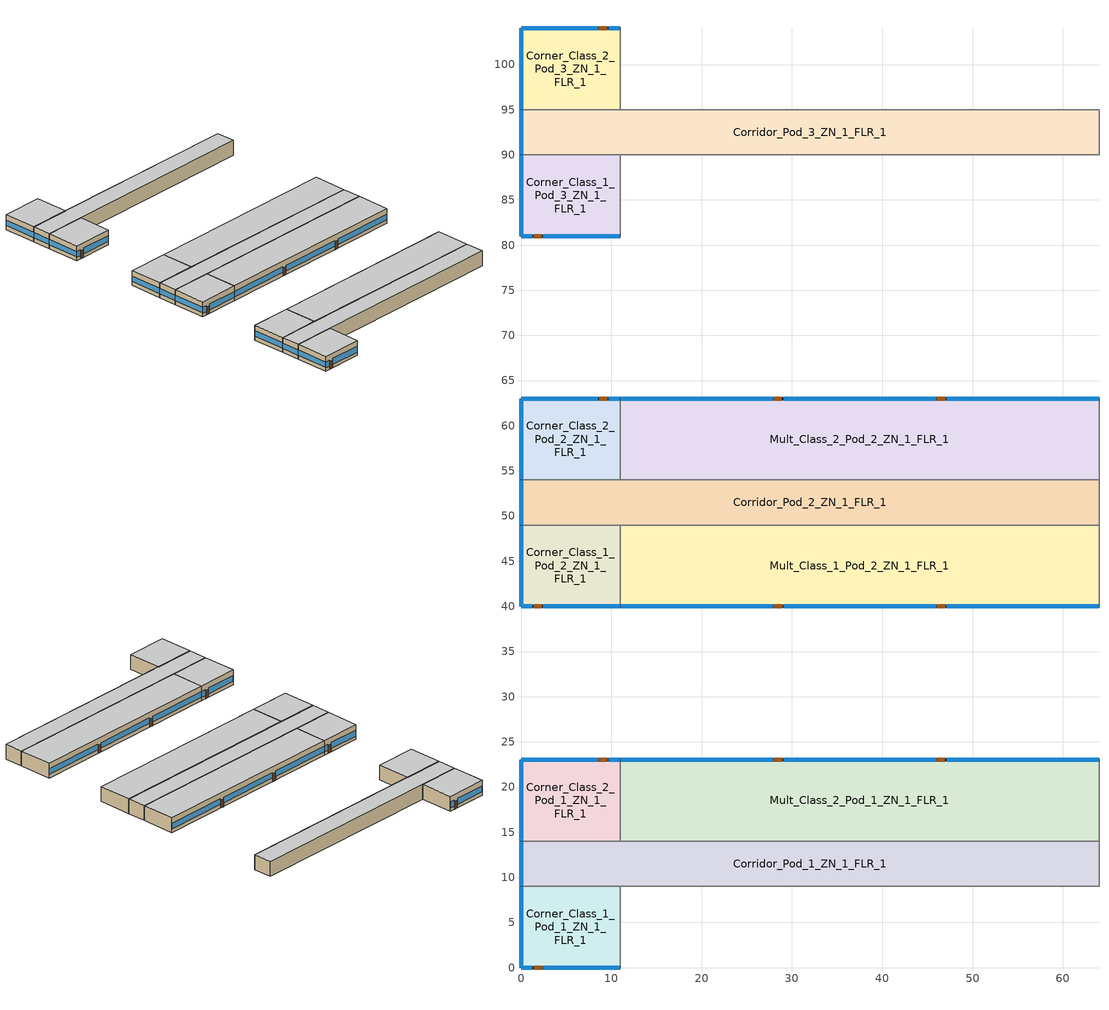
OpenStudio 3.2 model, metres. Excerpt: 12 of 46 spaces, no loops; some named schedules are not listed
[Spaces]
Mult_Class_2_Pod_2_ZN_1_FLR_1
 floor ground (Foundation F 126 Perim 530 Area 4770): 64,63 64,54 11,54 11,63 z0
 wall outside: 64,63 11,63 z0:4
 wall to Corner_Class_2_Pod_2_ZN_1_FLR_1: 11,63 11,54 z0:4
 wall to Corridor_Pod_2_ZN_1_FLR_1: 11,54 64,54 z0:4
 wall to Main_Corridor_ZN_1_FLR_1: 64,54 64,63 z0:4
 window: 63.95,63 47.13,63 / 45.91,63 29.09,63 / 27.87,63 11.05,63 z1.03:2.5
 door: 46.97,63 46.06,63 / 28.89,63 27.98,63 z0:2.13
 ceiling to Mult_Class_2_Pod_2_ZN_1_FLR_2: 64,54 64,63 11,63 11,54 z4
Corner_Class_2_Pod_3_ZN_1_FLR_1
 floor ground (Foundation F 126 Perim 200 Area 990): 11,104 11,95 0,95 0,104 z0
 wall outside: 11,104 0,104 0,95 z0:4
 wall to Corridor_Pod_3_ZN_1_FLR_1: 0,95 11,95 z0:4
 wall to Mult_Class_2_Pod_3_ZN_1_FLR_1: 11,95 11,104 z0:4
 window: 0,103.95 0,95.05 z1.1:2.52; 10.95,104 9.73,104 / 8.51,104 0.05,104 z0.92:2.51
 door: 9.55,104 8.64,104 z0:2.13
 ceiling to Corner_Class_2_Pod_3_ZN_1_FLR_2: 11,95 11,104 0,104 0,95 z4
Corner_Class_1_Pod_1_ZN_1_FLR_1
 floor ground (Foundation F 126 Perim 200 Area 990): 11,9 11,0 0,0 0,9 z0
 wall outside: 0,9 0,0 11,0 z0:4
 wall to Mult_Class_1_Pod_1_ZN_1_FLR_1: 11,0 11,9 z0:4
 wall to Corridor_Pod_1_ZN_1_FLR_1: 11,9 0,9 z0:4
 window: 0.05,0 1.27,0 / 2.49,0 10.95,0 z0.92:2.51; 0,8.95 0,0.05 z1.1:2.52
 door: 1.46,0 2.37,0 z0:2.13
 ceiling to Corner_Class_1_Pod_1_ZN_1_FLR_2: 11,0 11,9 0,9 0,0 z4
Corner_Class_1_Pod_2_ZN_1_FLR_1
 floor ground (Foundation F 126 Perim 200 Area 990): 11,49 11,40 0,40 0,49 z0
 wall outside: 0,49 0,40 11,40 z0:4
 wall to Mult_Class_1_Pod_2_ZN_1_FLR_1: 11,40 11,49 z0:4
 wall to Corridor_Pod_2_ZN_1_FLR_1: 11,49 0,49 z0:4
 window: 0.05,40 1.27,40 / 2.49,40 10.95,40 z0.92:2.51; 0,48.95 0,40.05 z1.1:2.52
 door: 1.41,40 2.32,40 z0:2.13
 ceiling to Corner_Class_1_Pod_2_ZN_1_FLR_2: 11,40 11,49 0,49 0,40 z4
Corridor_Pod_2_ZN_1_FLR_1
 floor ground (Foundation F 126 Perim 50 Area 3200): 64,54 64,49 0,49 0,54 z0
 wall outside: 0,54 0,49 z0:4
 wall to Corner_Class_2_Pod_2_ZN_1_FLR_1: 11,54 0,54 z0:4
 wall to Main_Corridor_ZN_1_FLR_1: 64,49 64,54 z0:4
 wall to Mult_Class_1_Pod_2_ZN_1_FLR_1: 11,49 64,49 z0:4
 window: 0,53.95 0,49.05 z1.1:2.53
 ceiling to Corridor_Pod_2_ZN_1_FLR_2: 64,49 64,54 0,54 0,49 z4
Corridor_Pod_1_ZN_1_FLR_1
 floor ground (Foundation F 126 Perim 50 Area 3200): 64,14 64,9 0,9 0,14 z0
 wall outside: 0,14 0,9 z0:4
 wall to Mult_Class_1_Pod_1_ZN_1_FLR_1: 11,9 64,9 z0:4
 wall to Mult_Class_2_Pod_1_ZN_1_FLR_1: 64,14 11,14 z0:4
 wall to Corner_Class_2_Pod_1_ZN_1_FLR_1: 11,14 0,14 z0:4
 wall to Lobby_ZN_1_FLR_1: 64,9 64,14 z0:4
 window: 0,13.95 0,9.05 z1.1:2.53
 ceiling to Corridor_Pod_1_ZN_1_FLR_2: 64,9 64,14 0,14 0,9 z4
Corridor_Pod_3_ZN_1_FLR_1
 floor ground (Foundation F 126 Perim 50 Area 3200): 64,95 64,90 0,90 0,95 z0
 wall outside: 0,95 0,90 z0:4
 wall to Mult_Class_1_Pod_3_ZN_1_FLR_1: 11,90 64,90 z0:4
 wall to Bathrooms_ZN_1_FLR_1: 64,90 64,95 z0:4
 wall to Corner_Class_1_Pod_3_ZN_1_FLR_1: 0,90 11,90 z0:4
 wall to Mult_Class_2_Pod_3_ZN_1_FLR_1: 64,95 11,95 z0:4
 window: 0,94.95 0,90.05 z1.1:2.53
 ceiling to Corridor_Pod_3_ZN_1_FLR_2: 64,90 64,95 0,95 0,90 z4
Mult_Class_2_Pod_1_ZN_1_FLR_1
 floor ground (Foundation F 126 Perim 530 Area 4770): 64,23 64,14 11,14 11,23 z0
 wall outside: 64,23 11,23 z0:4
 wall to Corner_Class_2_Pod_1_ZN_1_FLR_1: 11,23 11,14 z0:4
 wall to Main_Corridor_ZN_1_FLR_1: 64,14 64,23 z0:4
 window: 63.95,23 47.13,23 / 45.91,23 29.09,23 / 27.87,23 11.05,23 z1.03:2.5
 door: 46.93,23 46.01,23 / 28.91,23 28,23 z0:2.13
 ceiling to Mult_Class_2_Pod_1_ZN_1_FLR_2: 64,14 64,23 11,23 11,14 z4
Corner_Class_2_Pod_2_ZN_1_FLR_1
 floor ground (Foundation F 126 Perim 200 Area 990): 11,63 11,54 0,54 0,63 z0
 wall outside: 11,63 0,63 0,54 z0:4
 window: 10.95,63 9.73,63 / 8.51,63 0.05,63 z0.92:2.51; 0,62.95 0,54.05 z1.1:2.52
 door: 9.57,63 8.65,63 z0:2.13
 ceiling to Corner_Class_2_Pod_2_ZN_1_FLR_2: 11,54 11,63 0,63 0,54 z4
Corner_Class_2_Pod_1_ZN_1_FLR_1
 floor ground (Foundation F 126 Perim 200 Area 990): 11,23 11,14 0,14 0,23 z0
 wall outside: 11,23 0,23 0,14 z0:4
 window: 0,22.95 0,14.05 z1.1:2.52; 10.95,23 9.73,23 / 8.51,23 0.05,23 z0.92:2.51
 door: 9.53,23 8.62,23 z0:2.13
 ceiling to Corner_Class_2_Pod_1_ZN_1_FLR_2: 11,14 11,23 0,23 0,14 z4
Corner_Class_1_Pod_3_ZN_1_FLR_1
 floor ground (Foundation F 126 Perim 200 Area 990): 11,90 11,81 0,81 0,90 z0
 wall outside: 0,90 0,81 11,81 z0:4
 wall to Mult_Class_1_Pod_3_ZN_1_FLR_1: 11,81 11,90 z0:4
 window: 0.05,81 1.27,81 / 2.49,81 10.95,81 z0.92:2.51; 0,89.95 0,81.05 z1.1:2.52
 door: 1.4,81 2.31,81 z0:2.13
 ceiling to Corner_Class_1_Pod_3_ZN_1_FLR_2: 11,81 11,90 0,90 0,81 z4
Mult_Class_1_Pod_2_ZN_1_FLR_1
 floor ground (Foundation F 126 Perim 530 Area 4770): 64,49 64,40 11,40 11,49 z0
 wall outside: 11,40 64,40 z0:4
 wall to Main_Corridor_ZN_1_FLR_1: 64,40 64,49 z0:4
 window: 11.05,40 27.87,40 / 29.09,40 45.91,40 / 47.13,40 63.95,40 z1.03:2.5
 door: 28,40 28.92,40 / 46.06,40 46.97,40 z0:2.13
 ceiling to Mult_Class_1_Pod_2_ZN_1_FLR_2: 64,40 64,49 11,49 11,40 z4
[Site]
Tampa-MacDill AFB_FL_USA: Latitude {deg}=27.85; Longitude {deg}=-82.52; Time Zone {hr}=-5; Elevation {m}=8; Terrain=City
[Building]
-SecondarySchool-ASHRAE 169-2013-2A created: 2021-09-25 14:48:50 -0600: North Axis {deg}=0; Default Construction Set=90.1-2010 - SecSchl - ASHRAE 169-2013-2A; Standards Number of Stories=2; Standards Number of Above Ground Stories=2; Standards Building Type=SecondarySchool
[ClimateZones]
Climate Zone Institution Name 1=ASHRAE; Climate Zone Document Name 1=ANSI/ASHRAE Standard 169; Climate Zone Document Year 1=2006; Climate Zone Value 1=2A
[Site:WaterMainsTemperature]
Calculation Method=Correlation; Annual Average Outdoor Air Temperature {C}=21.85; Maximum Difference In Monthly Average Outdoor Air Temperatures {deltaC}=14.3
[SizingPeriod:DesignDay] Barometric Pressure {Pa}=101229; Sky Clearness=0; Rain Indicator=0; Snow Indicator=0; Day of Month=21; Daylight Saving Time Indicator=0; Humidity Indicating Type=Wetbulb; Dry-Bulb Temperature Range Modifier Type=DefaultMultipliers
Name | Maximum Dry-Bulb Temperature {C} | Daily Dry-Bulb Temperature Range {deltaC} | Humidity Indicating Conditions at Maximum Dry-Bulb | Wind Speed {m/s} | Wind Direction {deg} | Month | Day Type | Solar Model Indicator | ASHRAE Taub | ASHRAE Taud
Tampa-MacDill.AFB_FL_USA Ann Clg .4% Condns DB=>MWB | 33.9 | 7.9 | 25.1 | 3.1 | 270 | 8 | SummerDesignDay | ASHRAETau | 0.491 | 2.016
Tampa-MacDill.AFB_FL_USA Ann Htg 99.6% Condns DB | 4.6 | 0 | 4.6 | 2.5 | 10 | 1 | WinterDesignDay | ASHRAEClearSky
[Site:GroundTemperature:FCfactorMethod]
January Ground Temperature {C}=24.2; February Ground Temperature {C}=18.9; March Ground Temperature {C}=15.7; April Ground Temperature {C}=13.6; May Ground Temperature {C}=15.5; June Ground Temperature {C}=17.1; July Ground Temperature {C}=21.2; August Ground Temperature {C}=26.9; September Ground Temperature {C}=27.6; October Ground Temperature {C}=27.9; November Ground Temperature {C}=27.4; December Ground Temperature {C}=26.2
[Material:NoMass] Thermal Absorptance=0.9; Solar Absorptance=0.7
Name | Roughness | Thermal Resistance {m2-K/W} | Visible Absorptance
CP02 CARPET PAD | VeryRough | 0.21648 | 0.8
Typical Insulation R-6.78 | Smooth | 1.19347 | 0.7
Typical Carpet Pad | Smooth | 0.21648 | 0.8
Typical Insulation R-5.89 | Smooth | 1.03652 | 0.7
Typical Insulation R-19.72 | Smooth | 3.4722 | 0.7
Typical Insulation R-0.58 | Smooth | 0.101875 | 0.7
Typical Insulation R-0.01 | Smooth | 0.001 | 0.7
[Material]
Name | Roughness | Thickness {m} | Conductivity {W/m-K} | Density {kg/m3} | Specific Heat {J/kg-K} | Thermal Absorptance | Solar Absorptance | Visible Absorptance
100mm Normalweight concrete floor | MediumSmooth | 0.1016 | 2.31 | 2322 | 832
G01 13mm gypsum board | Smooth | 0.0127 | 0.16 | 800 | 1090 | 0.9 | 0.7 | 0.5
4 in. Normalweight Concrete Floor | MediumRough | 0.1016 | 2.31 | 2322 | 832 | 0.9 | 0.7 | 0.7
25mm Stucco | Smooth | 0.0254 | 0.72 | 1856 | 840 | 0.9 | 0.7 | 0.7
5/8 in. Gypsum Board | MediumSmooth | 0.0159 | 0.16 | 800 | 1090 | 0.9 | 0.7 | 0.7
Roof Membrane - Highly Reflective | VeryRough | 0.0095 | 0.16 | 1121.29 | 1460 | 0.75 | 0.45 | 0.7
Metal Roof Surface; F08 Metal surface | Smooth | 0.0008 | 45.28 | 7824 | 500 | 0.9 | 0.7 | 0.7
6 in. Normalweight Concrete Floor | MediumRough | 0.1524 | 2.31 | 2322 | 832 | 0.9 | 0.7 | 0.7
8 in. Concrete Block Basement Wall | MediumRough | 0.2032 | 1.326 | 1842 | 912 | 0.9 | 0.7 | 0.7
G05 25mm wood | MediumSmooth | 0.0254 | 0.15 | 608 | 1630 | 0.9 | 0.5 | 0.5
Std Wood 6inch | MediumSmooth | 0.15 | 0.12 | 540 | 1210 | 0.9 | 0.7 | 0.7
[Construction]
Typical Insulated Exterior Mass Floor R-9.35: Typical Insulation R-6.78, 4 in. Normalweight Concrete Floor, Typical Carpet Pad
Typical Insulated Steel Framed Exterior Wall R-8.06: 25mm Stucco, 5/8 in. Gypsum Board, Typical Insulation R-5.89, 5/8 in. Gypsum Board
Typical IEAD Roof - Highly Reflective R-20.83: Roof Membrane - Highly Reflective, Typical Insulation R-19.72, Metal Roof Surface
Typical Interior Floor: 100mm Normalweight concrete floor, CP02 CARPET PAD
Typical Interior Wall: G01 13mm gypsum board, G01 13mm gypsum board
Typical Interior Ceiling: CP02 CARPET PAD, 100mm Normalweight concrete floor
Typical Insulated Carpeted 6in Slab Floor: 6 in. Normalweight Concrete Floor, Typical Carpet Pad
Typical Insulated Basement Mass Wall: 8 in. Concrete Block Basement Wall
U 0.72 SHGC 0.25 Sgl Ref-B-M Tint 6mm: REF B TINT MID 6MM
Typical Insulated Metal Door R-1.43: F08 Metal surface, Typical Insulation R-0.58
U 0.88 SHGC 0.16 Sgl Ref-A-L Clr 6mm: REF A CLEAR LO 6MM
Typical Overhead Door R-0.86: Typical Insulation R-0.01
U 1.98 SHGC 0.36 Sgl Ref-B-H Clr 6mm: REF B CLEAR HI 6MM
Typical Interior Window: Clear 3mm
Typical Interior Door; Typical Interior Partition: G05 25mm wood
InteriorFurnishings: Std Wood 6inch
[Construction:FfactorGroundFloor] F-Factor {W/m-K}=1.26344
Name | Area {m2} | PerimeterExposed {m}
Foundation F 126 Perim 200 Area 990 | 99 | 20
Foundation F 126 Perim 50 Area 3200 | 320 | 5
Foundation F 126 Perim 530 Area 4770 | 477 | 53
[DefaultConstructionSet]
90.1-2010 - SecSchl - ASHRAE 169-2013-2A: Default Exterior Surface Constructions=Default Surface Constructions 1; Default Interior Surface Constructions=Default Surface Constructions 2; Default Ground Contact Surface Constructions=Default Surface Constructions 3; Default Exterior SubSurface Constructions=Default Sub Surface Constructions 1; Default Interior SubSurface Constructions=Default Sub Surface Constructions 2; Interior Partition Construction=Typical Interior Partition
[DefaultSurfaceConstructions]
Name | Floor Construction | Wall Construction | Roof Ceiling Construction
Default Surface Constructions 1 | Typical Insulated Exterior Mass Floor R-9.35 | Typical Insulated Steel Framed Exterior Wall R-8.06 | Typical IEAD Roof - Highly Reflective R-20.83
Default Surface Constructions 2 | Typical Interior Floor | Typical Interior Wall | Typical Interior Ceiling
Default Surface Constructions 3 | Typical Insulated Carpeted 6in Slab Floor | Typical Insulated Basement Mass Wall
[DefaultSubSurfaceConstructions]
Name | Fixed Window Construction | Operable Window Construction | Door Construction | Glass Door Construction | Overhead Door Construction | Skylight Construction | Tubular Daylight Dome Construction | Tubular Daylight Diffuser Construction
Default Sub Surface Constructions 1 | U 0.72 SHGC 0.25 Sgl Ref-B-M Tint 6mm | U 0.72 SHGC 0.25 Sgl Ref-B-M Tint 6mm | Typical Insulated Metal Door R-1.43 | U 0.88 SHGC 0.16 Sgl Ref-A-L Clr 6mm | Typical Overhead Door R-0.86 | U 1.98 SHGC 0.36 Sgl Ref-B-H Clr 6mm | Typical Interior Window | Typical Interior Window
Default Sub Surface Constructions 2 | Typical Interior Window | Typical Interior Window | Typical Interior Door
[WindowMaterial:Glazing] Optical Data Type=SpectralAverage; Infrared Transmittance at Normal Incidence=0; Front Side Infrared Hemispherical Emissivity=0.84; Conductivity {W/m-K}=0.9; Dirt Correction Factor for Solar and Visible Transmittance=1; Solar Diffusing=No
Name | Thickness {m} | Solar Transmittance at Normal Incidence | Front Side Solar Reflectance at Normal Incidence | Back Side Solar Reflectance at Normal Incidence | Visible Transmittance at Normal Incidence | Front Side Visible Reflectance at Normal Incidence | Back Side Visible Reflectance at Normal Incidence | Back Side Infrared Hemispherical Emissivity
REF B TINT MID 6MM | 0.006 | 0.1 | 0.11 | 0.41 | 0.13 | 0.1 | 0.32 | 0.45
REF A CLEAR LO 6MM | 0.006 | 0.066 | 0.341 | 0.493 | 0.08 | 0.41 | 0.37 | 0.4
REF B CLEAR HI 6MM | 0.006 | 0.24 | 0.16 | 0.32 | 0.3 | 0.16 | 0.29 | 0.6
Clear 3mm | 0.003 | 0.837 | 0.075 | 0.075 | 0.898 | 0.081 | 0.081 | 0.84
[Space] Building Story=Building Story 1; Part of Total Floor Area=Yes
Name | Space Type | Thermal Zone
Corner_Class_1_Pod_2_ZN_1_FLR_1 | SecondarySchool Classroom | Corner_Class_1_Pod_2_ZN_1_FLR_1 ZN
Mult_Class_2_Pod_2_ZN_1_FLR_1 | SecondarySchool Classroom | Mult_Class_2_Pod_2_ZN_1_FLR_1 ZN
Mult_Class_1_Pod_2_ZN_1_FLR_1 | SecondarySchool Classroom | Mult_Class_1_Pod_2_ZN_1_FLR_1 ZN
Mult_Class_2_Pod_1_ZN_1_FLR_1 | SecondarySchool Classroom | Mult_Class_2_Pod_1_ZN_1_FLR_1 ZN
Corridor_Pod_1_ZN_1_FLR_1 | SecondarySchool Corridor | Corridor_Pod_1_ZN_1_FLR_1 ZN
Corner_Class_2_Pod_3_ZN_1_FLR_1 | SecondarySchool Classroom | Corner_Class_2_Pod_3_ZN_1_FLR_1 ZN
Corner_Class_1_Pod_1_ZN_1_FLR_1 | SecondarySchool Classroom | Corner_Class_1_Pod_1_ZN_1_FLR_1 ZN
Corridor_Pod_3_ZN_1_FLR_1 | SecondarySchool Corridor | Corridor_Pod_3_ZN_1_FLR_1 ZN
Corridor_Pod_2_ZN_1_FLR_1 | SecondarySchool Corridor | Corridor_Pod_2_ZN_1_FLR_1 ZN
Corner_Class_2_Pod_1_ZN_1_FLR_1 | SecondarySchool Classroom | Corner_Class_2_Pod_1_ZN_1_FLR_1 ZN
Corner_Class_1_Pod_3_ZN_1_FLR_1 | SecondarySchool Classroom | Corner_Class_1_Pod_3_ZN_1_FLR_1 ZN
Corner_Class_2_Pod_2_ZN_1_FLR_1 | SecondarySchool Classroom | Corner_Class_2_Pod_2_ZN_1_FLR_1 ZN
[BuildingStory]
Building Story 1: Nominal Z Coordinate {m}=0
[SpaceType] Standards Building Type=SecondarySchool
Name | Default Schedule Set | Design Specification Outdoor Air Object | Standards Space Type
SecondarySchool Corridor | SecondarySchool Corridor Schedule Set | SecondarySchool Corridor Ventilation | Corridor
SecondarySchool Classroom | SecondarySchool Classroom Schedule Set | SecondarySchool Classroom Ventilation | Classroom
[People:Definition]
SecondarySchool Classroom People Definition: Number of People Calculation Method=People/Area; People per Space Floor Area {person/m2}=0.376737; Fraction Radiant=0.3
[People]
SecondarySchool Classroom People: People Definition=SecondarySchool Classroom People Definition; Space or SpaceType=SecondarySchool Classroom; Work Efficiency Schedule=Work Efficiency Schedule; Clothing Insulation Schedule=Clothing Schedule; Air Velocity Schedule=Air Velocity Schedule; Multiplier=1
[Lights:Definition] Design Level Calculation Method=Watts/Area; Fraction Radiant=0.37; Fraction Visible=0.2; Return Air Fraction=0
Name | Watts per Space Floor Area {W/m2}
SecondarySchool Classroom Lights Definition | 13.3472
SecondarySchool Corridor Lights Definition | 7.10418
[Lights] Fraction Replaceable=1
Name | Lights Definition | Space or SpaceType
SecondarySchool Classroom Lights | SecondarySchool Classroom Lights Definition | SecondarySchool Classroom
SecondarySchool Corridor Lights | SecondarySchool Corridor Lights Definition | SecondarySchool Corridor
[ElectricEquipment:Definition] Design Level Calculation Method=Watts/Area; Fraction Latent=0; Fraction Radiant=0.5; Fraction Lost=0
Name | Watts per Space Floor Area {W/m2}
SecondarySchool Classroom Elec Equip Definition | 9.99967
SecondarySchool Corridor Elec Equip Definition | 3.98265
[ElectricEquipment]
Name | Electric Equipment Definition | Space or SpaceType
SecondarySchool Classroom Elec Equip | SecondarySchool Classroom Elec Equip Definition | SecondarySchool Classroom
SecondarySchool Corridor Elec Equip | SecondarySchool Corridor Elec Equip Definition | SecondarySchool Corridor
[DesignSpecification:OutdoorAir] Outdoor Air Method=Sum
Name | Outdoor Air Flow per Person {m3/s-person} | Outdoor Air Flow per Floor Area {m3/s-m2}
SecondarySchool Classroom Ventilation | 0.00471947 | 0.0006096
SecondarySchool Corridor Ventilation |  | 0.0003048
[DefaultScheduleSet] Number of People Schedule=SchoolSecondary BLDG_OCC_SCH; People Activity Level Schedule=SchoolSecondary ACTIVITY_SCH; Electric Equipment Schedule=SchoolSecondary BLDG_EQUIP_SCH; Infiltration Schedule=SchoolSecondary INFIL_SCH_PNNL
Name | Lighting Schedule
SecondarySchool Classroom Schedule Set | SchoolSecondary BLDG_LIGHT_CLASSROOM_SCH_2010
SecondarySchool Corridor Schedule Set | SchoolSecondary BLDG_LIGHT_CORRIDOR_SCH_2010
[ThermostatSetpoint:DualSetpoint] Heating Setpoint Temperature Schedule=SchoolSecondary HTGSETP_SCH_YES_OPTIMUM; Cooling Setpoint Temperature Schedule=SchoolSecondary CLGSETP_SCH_NO_SETBACK
SecondarySchool Classroom Thermostat 1; SecondarySchool Classroom Thermostat 3; SecondarySchool Classroom Thermostat 5; SecondarySchool Classroom Thermostat 7; SecondarySchool Classroom Thermostat 9; SecondarySchool Classroom Thermostat 11; SecondarySchool Corridor Thermostat 1; SecondarySchool Corridor Thermostat 3; SecondarySchool Corridor Thermostat 5; SecondarySchool Classroom Thermostat 15; SecondarySchool Classroom Thermostat 18; SecondarySchool Classroom Thermostat 20
[SpaceInfiltration:DesignFlowRate] Schedule=SchoolSecondary INFIL_SCH_PNNL; Design Flow Rate Calculation Method=Flow/ExteriorArea; Flow per Exterior Surface Area {m3/s-m2}=0.000569573; Constant Term Coefficient=0; Temperature Term Coefficient=0; Velocity Term Coefficient=0.224; Velocity Squared Term Coefficient=0
Name | Space or SpaceType
Corner_Class_1_Pod_1_ZN_1_FLR_1 Infiltration | Corner_Class_1_Pod_1_ZN_1_FLR_1
Corner_Class_1_Pod_2_ZN_1_FLR_1 Infiltration | Corner_Class_1_Pod_2_ZN_1_FLR_1
Corner_Class_1_Pod_3_ZN_1_FLR_1 Infiltration | Corner_Class_1_Pod_3_ZN_1_FLR_1
Corner_Class_2_Pod_1_ZN_1_FLR_1 Infiltration | Corner_Class_2_Pod_1_ZN_1_FLR_1
Corner_Class_2_Pod_2_ZN_1_FLR_1 Infiltration | Corner_Class_2_Pod_2_ZN_1_FLR_1
Corner_Class_2_Pod_3_ZN_1_FLR_1 Infiltration | Corner_Class_2_Pod_3_ZN_1_FLR_1
Corridor_Pod_1_ZN_1_FLR_1 Infiltration | Corridor_Pod_1_ZN_1_FLR_1
Corridor_Pod_2_ZN_1_FLR_1 Infiltration | Corridor_Pod_2_ZN_1_FLR_1
Corridor_Pod_3_ZN_1_FLR_1 Infiltration | Corridor_Pod_3_ZN_1_FLR_1
Mult_Class_1_Pod_2_ZN_1_FLR_1 Infiltration | Mult_Class_1_Pod_2_ZN_1_FLR_1
Mult_Class_2_Pod_1_ZN_1_FLR_1 Infiltration | Mult_Class_2_Pod_1_ZN_1_FLR_1
Mult_Class_2_Pod_2_ZN_1_FLR_1 Infiltration | Mult_Class_2_Pod_2_ZN_1_FLR_1
[ThermalZone] Use Ideal Air Loads=No
Name | Thermostat
Corner_Class_1_Pod_1_ZN_1_FLR_1 ZN | SecondarySchool Classroom Thermostat 1
Corner_Class_1_Pod_2_ZN_1_FLR_1 ZN | SecondarySchool Classroom Thermostat 3
Corner_Class_1_Pod_3_ZN_1_FLR_1 ZN | SecondarySchool Classroom Thermostat 5
Corner_Class_2_Pod_1_ZN_1_FLR_1 ZN | SecondarySchool Classroom Thermostat 7
Corner_Class_2_Pod_2_ZN_1_FLR_1 ZN | SecondarySchool Classroom Thermostat 9
Corner_Class_2_Pod_3_ZN_1_FLR_1 ZN | SecondarySchool Classroom Thermostat 11
Corridor_Pod_1_ZN_1_FLR_1 ZN | SecondarySchool Corridor Thermostat 1
Corridor_Pod_2_ZN_1_FLR_1 ZN | SecondarySchool Corridor Thermostat 3
Corridor_Pod_3_ZN_1_FLR_1 ZN | SecondarySchool Corridor Thermostat 5
Mult_Class_1_Pod_2_ZN_1_FLR_1 ZN | SecondarySchool Classroom Thermostat 15
Mult_Class_2_Pod_1_ZN_1_FLR_1 ZN | SecondarySchool Classroom Thermostat 18
Mult_Class_2_Pod_2_ZN_1_FLR_1 ZN | SecondarySchool Classroom Thermostat 20
[InternalMass:Definition]
Internal Mass Definition 1: Construction=InteriorFurnishings; Design Level Calculation Method=SurfaceArea/Area; Surface Area per Space Floor Area=2
[InternalMass] Internal Mass Definition=Internal Mass Definition 1; Multiplier=1
Name | Space or SpaceType
Corner_Class_1_Pod_3_ZN_1_FLR_1 Mass | Corner_Class_1_Pod_3_ZN_1_FLR_1
Corridor_Pod_3_ZN_1_FLR_1 Mass | Corridor_Pod_3_ZN_1_FLR_1
Corner_Class_1_Pod_1_ZN_1_FLR_1 Mass | Corner_Class_1_Pod_1_ZN_1_FLR_1
Corner_Class_2_Pod_3_ZN_1_FLR_1 Mass | Corner_Class_2_Pod_3_ZN_1_FLR_1
Corner_Class_2_Pod_2_ZN_1_FLR_1 Mass | Corner_Class_2_Pod_2_ZN_1_FLR_1
Corner_Class_1_Pod_2_ZN_1_FLR_1 Mass | Corner_Class_1_Pod_2_ZN_1_FLR_1
Mult_Class_2_Pod_1_ZN_1_FLR_1 Mass | Mult_Class_2_Pod_1_ZN_1_FLR_1
Mult_Class_1_Pod_2_ZN_1_FLR_1 Mass | Mult_Class_1_Pod_2_ZN_1_FLR_1
Corridor_Pod_1_ZN_1_FLR_1 Mass | Corridor_Pod_1_ZN_1_FLR_1
Mult_Class_2_Pod_2_ZN_1_FLR_1 Mass | Mult_Class_2_Pod_2_ZN_1_FLR_1
Corridor_Pod_2_ZN_1_FLR_1 Mass | Corridor_Pod_2_ZN_1_FLR_1
Corner_Class_2_Pod_1_ZN_1_FLR_1 Mass | Corner_Class_2_Pod_1_ZN_1_FLR_1
[Exterior:Lights:Definition]
Name | Design Level {W}
Occ Sensing Exterior Lights Def | 8552
NonDimming Exterior Lights Def | 441.8
[Exterior:Lights] Control Option=AstronomicalClock
Name | Exterior Lights Definition | Schedule
Occ Sensing Exterior Lights Def | Occ Sensing Exterior Lights Def | SchoolSecondary Exterior_lighting_schedule_b
NonDimming Exterior Lights Def | NonDimming Exterior Lights Def | SchoolSecondary Exterior_lighting_schedule_a
